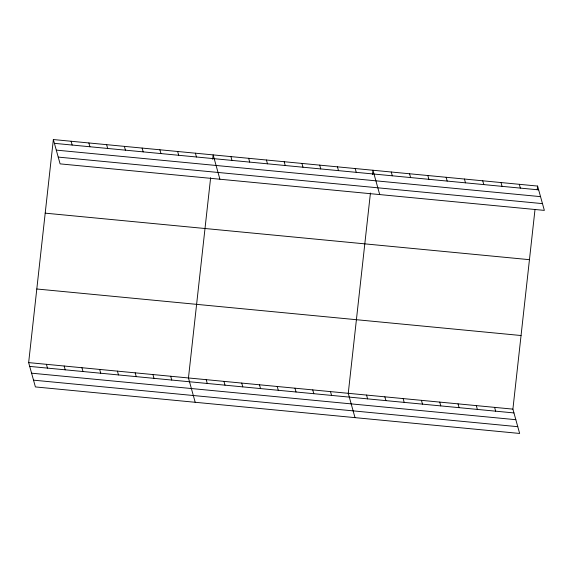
<?xml version="1.0" encoding="UTF-8"?>
<svg xmlns="http://www.w3.org/2000/svg" width="573" height="573" viewBox="0 0 573 573"><rect width="100%" height="100%" fill="white"/><g stroke="black" fill="none" stroke-linecap="round" stroke-linejoin="round"><path stroke-width="0.86" d="M534.981 209.725L512.899 409.129L519.647 433.453L35.397 386.933L28.65 362.609L53.353 139.547L537.603 186.067L544.35 210.391L60.101 163.871L53.353 139.547M210.635 177.68L188.453 377.958L195.2 402.289M212.669 159.28L213.156 154.896L219.903 179.227M370.437 193.029L348.255 393.314L355.002 417.638M372.471 174.629L372.959 170.245L379.706 194.576M537.216 189.57L537.603 186.067M54.406 143.343L538.656 189.864M56.283 150.119L540.54 196.639M58.217 157.095L542.473 203.623M45.203 213.156L529.452 259.676M36.801 288.993L521.05 335.52M28.65 362.609L512.899 409.129M29.703 366.405L513.96 412.932M31.579 373.181L515.836 419.701M33.52 380.157L517.77 426.684M519.31 184.305L520.363 188.109M501.017 182.551L502.07 186.354M482.724 180.796L483.777 184.592M464.431 179.034L465.484 182.837M446.131 177.279L447.191 181.082M494.606 407.374L495.659 411.17M427.838 175.524L428.89 179.32M476.313 405.612L477.366 409.416M409.545 173.762L410.597 177.566M458.02 403.858L459.073 407.654M391.252 172.007L392.304 175.804M439.727 402.096L440.78 405.899M421.434 400.341L422.487 404.144M355.203 168.541L356.256 172.344M403.141 398.586L404.194 402.382M337.447 166.836L338.5 170.639M384.841 396.824L385.901 400.627M319.691 165.131L320.744 168.935M366.548 395.069L367.601 398.872M301.935 163.427L302.988 167.223M284.179 161.722L285.232 165.518M266.424 160.01L267.476 163.814M330.499 391.603L331.552 395.406M248.668 158.306L249.721 162.109M312.743 389.898L313.796 393.701M230.912 156.601L231.965 160.404M294.988 388.193L296.04 391.996M277.232 386.489L278.285 390.292M195.4 153.192L196.453 156.995M259.476 384.784L260.529 388.58M177.644 151.487L178.697 155.283M241.72 383.079L242.773 386.875M159.888 149.782L160.941 153.578M223.964 381.367L225.017 385.171M142.133 148.07L143.186 151.874M206.208 379.663L207.261 383.466M124.377 146.366L125.43 150.169M106.621 144.661L107.674 148.464M170.697 376.253L171.75 380.057M88.865 142.956L89.918 146.76M152.941 374.549L153.994 378.352M71.109 141.252L72.162 145.048M135.185 372.844L136.238 376.64M117.429 371.132L118.482 374.935M99.673 369.427L100.726 373.231M81.918 367.723L82.97 371.526M64.162 366.018L65.215 369.821M46.406 364.313L47.459 368.117"/></g></svg>
